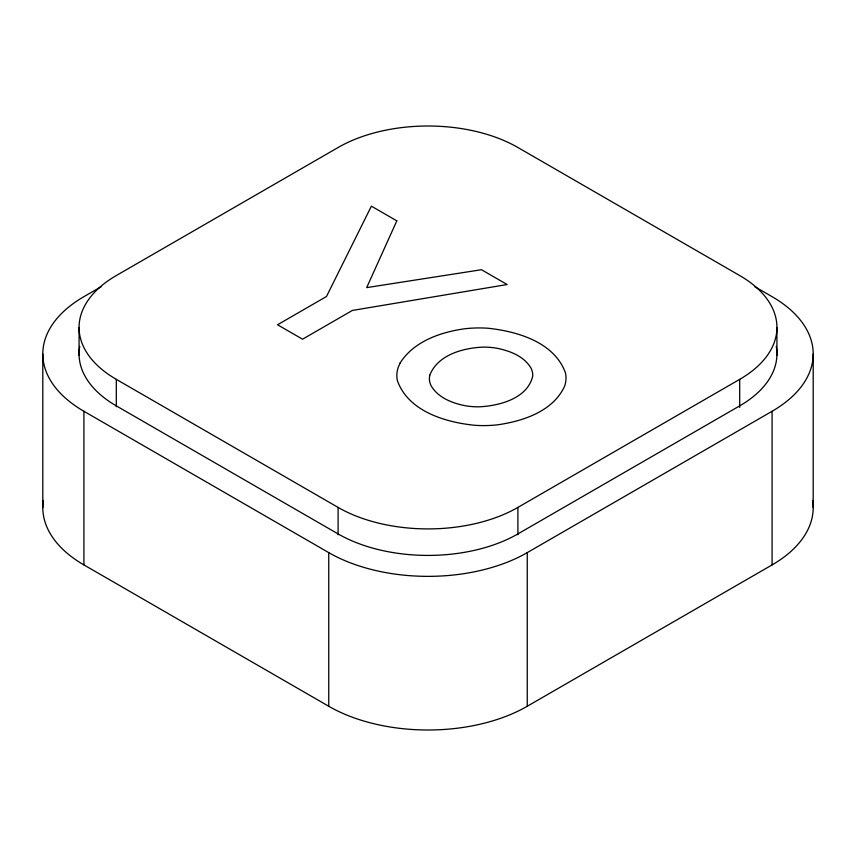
<?xml version="1.0" encoding="UTF-8"?>
<svg xmlns="http://www.w3.org/2000/svg" width="856" height="856" viewBox="0 0 856 856"><rect width="100%" height="100%" fill="white"/><g stroke="black" fill="none" stroke-linecap="round" stroke-linejoin="round"><path stroke-width="1.28" d="M101.233 286.664L83.909 296.668A140.363 81.042 0 0 0 83.909 411.276L83.909 564.907L328.747 706.264A140.363 81.042 0 0 0 527.253 706.264L772.091 564.907A140.363 81.042 0 0 0 812.644 500.428M116.309 379.358L338.099 507.415A127.148 73.402 0 0 0 517.901 507.415L739.691 379.358A127.148 73.402 0 0 0 739.691 275.546L517.901 147.5A127.148 73.402 0 0 0 338.099 147.5L116.309 275.546A127.148 73.402 0 0 0 116.309 379.358L116.309 406.75M83.909 411.276L328.747 552.623A140.363 81.042 0 0 0 527.253 552.623L772.091 411.276A140.363 81.042 0 0 0 772.091 296.668L754.767 286.664M813.2 353.967L813.2 507.608M776.927 327.452L776.927 355.518M772.091 411.276L772.091 564.907M739.691 379.358L739.691 407.424M527.253 552.623L527.253 706.264M517.901 507.415L517.901 534.797M338.099 507.415L338.099 534.797M328.747 552.623L328.747 706.264M79.073 327.452L79.073 355.518M42.8 353.967L42.8 507.608M83.909 564.907A140.363 81.042 0 0 1 43.356 500.428M776.253 346.391A127.148 73.402 0 0 1 739.691 405.872L517.901 533.919A127.148 73.402 0 0 1 338.099 533.919L116.309 405.872A127.148 73.402 0 0 1 79.747 346.391M429.776 375.174L429.402 377.913A44.769 25.851 0 0 0 431.253 386.013C438.347 397.88 452.482 403.262 465.45 405.765A44.694 25.798 0 0 0 479.446 406.814C499.647 405.744 527.574 398.5 532.753 376.03A44.78 25.851 0 0 0 530.923 367.962C523.851 356.075 509.673 350.767 496.715 348.21A44.865 25.905 0 0 0 482.709 347.129C462.829 348.05 437.737 354.887 429.776 375.174M400.18 362.869L398.254 367.245A73.359 42.351 0 0 0 397.366 380.588C408.248 411.319 445.345 422.318 474.834 425.304A73.413 42.383 0 0 0 497.903 424.779C523.284 421.109 553.062 411.265 564.586 386.281A72.995 42.147 0 0 0 565.484 372.97C554.56 342.282 517.463 331.347 488.016 328.244A72.942 42.115 0 0 0 464.936 328.747C440.669 332.096 413.962 341.255 400.18 362.869M396.82 220.848L366.678 287.616L481.479 269.715L507.127 284.534L352.362 310.45L302.553 339.201L277.537 324.766L326.489 296.497L371.386 206.157L396.82 220.848"/></g></svg>
